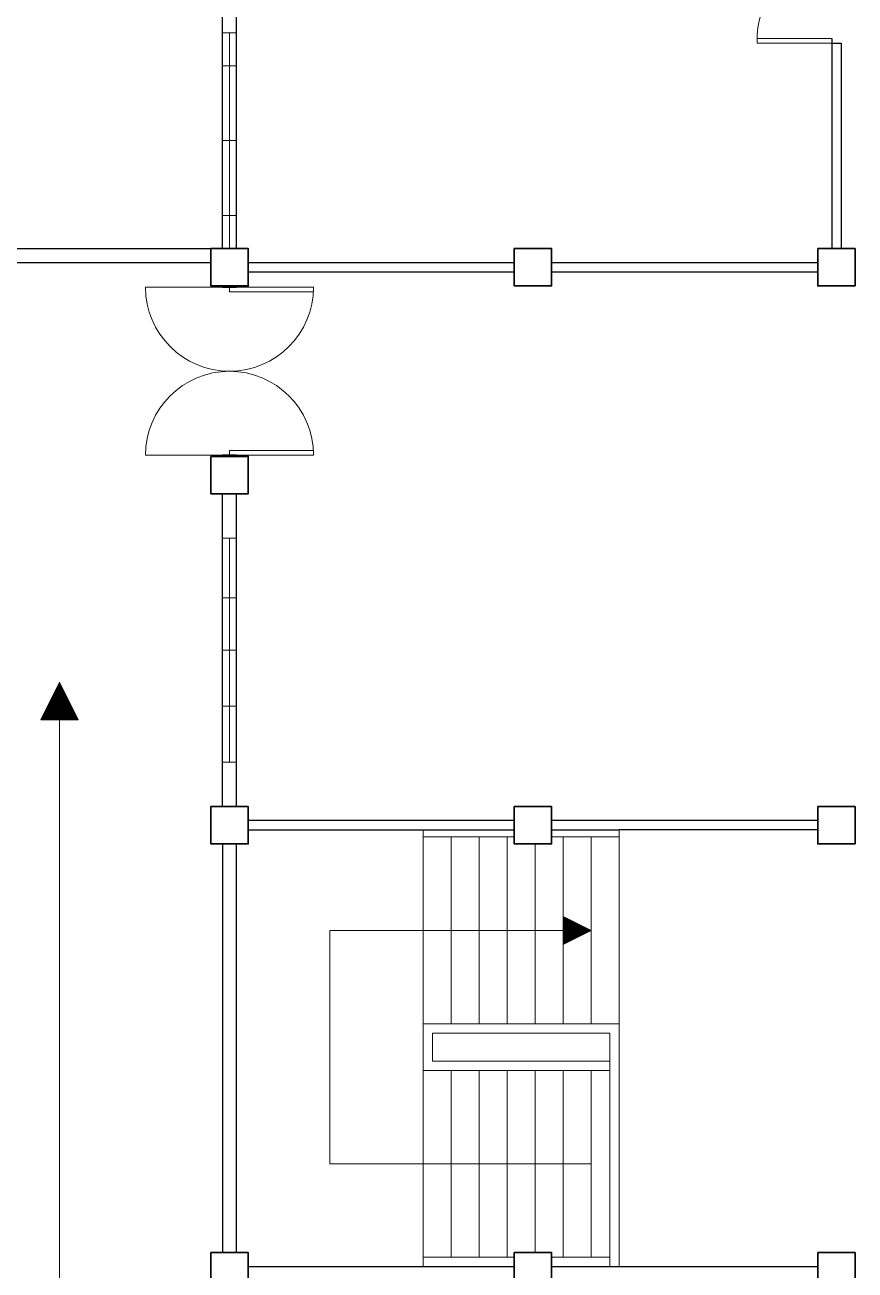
# Model space of a CAD drawing. Header units: millimetres. Extents: x 63005 to 126950, y 36019 to 74749.
# Drawn here: x 63189.94 to 63198.83, y 36159.02 to 36172.35 of the extents above; entities that cross this region are included whole.
import ezdxf

# ---------------------------------------------------------------- set-up
doc = ezdxf.new("R2010")
doc.units = ezdxf.units.MM
doc.header["$LTSCALE"] = 0.04

msp = doc.modelspace()

# ---------------------------------------------------------------- linework, layer by layer
at = {"color": 8, "linetype": 'ByBlock', "lineweight": 25}
for p, q in [((63192.055, 36169.953), (63192.055, 36175.553)), ((63192.205, 36169.953), (63192.205, 36175.553)), ((63198.58, 36172.203), (63198.58, 36169.953)), ((63198.58, 36172.153), (63198.68, 36172.153)), ((63198.68, 36172.153), (63198.68, 36169.953)), ((63192.33, 36169.803), (63195.18, 36169.803)), ((63195.58, 36169.803), (63198.43, 36169.803)), ((63192.33, 36169.703), (63195.18, 36169.703)), ((63195.58, 36169.703), (63198.43, 36169.703)), ((63192.055, 36169.54), (63192.055, 36169.553)), ((63192.205, 36169.54), (63192.205, 36169.553)), ((63192.055, 36168.637), (63192.055, 36168.643)), ((63192.205, 36168.637), (63192.205, 36168.643)), ((63192.055, 36167.728), (63192.055, 36167.74)), ((63192.205, 36167.728), (63192.205, 36167.74)), ((63192.055, 36163.978), (63192.055, 36167.328)), ((63192.205, 36163.978), (63192.205, 36167.328)), ((63195.18, 36163.828), (63192.33, 36163.828)), ((63198.43, 36163.828), (63195.58, 36163.828)), ((63192.33, 36163.728), (63195.18, 36163.728)), ((63195.58, 36163.728), (63196.305, 36163.728)), ((63198.43, 36163.728), (63196.305, 36163.728)), ((63192.055, 36163.578), (63192.055, 36159.203)), ((63192.205, 36161.653), (63192.205, 36163.578)), ((63192.205, 36161.553), (63192.205, 36161.653)), ((63192.205, 36161.253), (63192.205, 36161.553)), ((63192.205, 36161.153), (63192.205, 36161.253)), ((63192.205, 36159.203), (63192.205, 36161.153)), ((63192.33, 36159.053), (63195.18, 36159.053)), ((63195.58, 36159.053), (63198.43, 36159.053))]:
    msp.add_line(p, q, dxfattribs=at)
at = {"color": 8, "linetype": 'ByBlock', "lineweight": 9}
for p, q in [((63192.055, 36172.265), (63192.205, 36172.265)), ((63192.13, 36172.265), (63192.13, 36169.953)), ((63192.055, 36171.109), (63192.055, 36171.909)), ((63192.055, 36171.909), (63192.205, 36171.909)), ((63192.205, 36171.909), (63192.205, 36170.309)), ((63192.055, 36171.109), (63192.205, 36171.109)), ((63192.205, 36170.309), (63192.055, 36170.309)), ((63194.205, 36163.653), (63194.205, 36163.728)), ((63194.205, 36161.653), (63194.205, 36163.653)), ((63195.18, 36163.653), (63194.205, 36163.653)), ((63194.505, 36161.653), (63194.505, 36163.653)), ((63194.805, 36161.653), (63194.805, 36163.653)), ((63195.105, 36161.653), (63195.105, 36163.653)), ((63196.305, 36163.653), (63195.58, 36163.653)), ((63195.705, 36163.653), (63195.705, 36161.653)), ((63196.005, 36163.653), (63196.005, 36161.653)), ((63196.305, 36163.728), (63196.305, 36163.653)), ((63196.305, 36163.653), (63196.305, 36161.653)), ((63195.405, 36163.578), (63195.405, 36161.653)), ((63195.705, 36162.653), (63195.705, 36162.803)), ((63196.005, 36162.653), (63195.705, 36162.803)), ((63195.715, 36162.653), (63195.715, 36162.798)), ((63195.725, 36162.653), (63195.725, 36162.793)), ((63195.735, 36162.653), (63195.735, 36162.788)), ((63195.745, 36162.653), (63195.745, 36162.783)), ((63195.755, 36162.653), (63195.755, 36162.778)), ((63195.765, 36162.653), (63195.765, 36162.773)), ((63195.775, 36162.653), (63195.775, 36162.768)), ((63195.785, 36162.653), (63195.785, 36162.763)), ((63195.795, 36162.653), (63195.795, 36162.758)), ((63195.805, 36162.653), (63195.805, 36162.753)), ((63195.815, 36162.653), (63195.815, 36162.748)), ((63195.825, 36162.653), (63195.825, 36162.743)), ((63195.835, 36162.653), (63195.835, 36162.738)), ((63195.845, 36162.653), (63195.845, 36162.733)), ((63195.855, 36162.653), (63195.855, 36162.728)), ((63195.865, 36162.653), (63195.865, 36162.723)), ((63195.875, 36162.653), (63195.875, 36162.718)), ((63195.885, 36162.653), (63195.885, 36162.713)), ((63195.895, 36162.653), (63195.895, 36162.708)), ((63195.905, 36162.653), (63195.905, 36162.703)), ((63193.205, 36160.153), (63193.205, 36162.653)), ((63193.205, 36162.653), (63195.705, 36162.653)), ((63195.105, 36162.653), (63194.905, 36162.653)), ((63195.105, 36162.653), (63195.305, 36162.653)), ((63195.705, 36162.653), (63196.005, 36162.653)), ((63195.705, 36162.653), (63195.705, 36162.503)), ((63196.005, 36162.653), (63195.705, 36162.503)), ((63195.715, 36162.653), (63195.715, 36162.508)), ((63195.725, 36162.653), (63195.725, 36162.513)), ((63195.735, 36162.653), (63195.735, 36162.518)), ((63195.745, 36162.653), (63195.745, 36162.523)), ((63195.755, 36162.653), (63195.755, 36162.528)), ((63195.765, 36162.653), (63195.765, 36162.533)), ((63195.775, 36162.653), (63195.775, 36162.538)), ((63195.785, 36162.653), (63195.785, 36162.543)), ((63195.795, 36162.653), (63195.795, 36162.548)), ((63195.805, 36162.653), (63195.805, 36162.553)), ((63195.815, 36162.653), (63195.815, 36162.558)), ((63195.825, 36162.653), (63195.825, 36162.563)), ((63195.835, 36162.653), (63195.835, 36162.568)), ((63195.845, 36162.653), (63195.845, 36162.573)), ((63195.855, 36162.653), (63195.855, 36162.578)), ((63195.865, 36162.653), (63195.865, 36162.583)), ((63195.875, 36162.653), (63195.875, 36162.588)), ((63195.885, 36162.653), (63195.885, 36162.593)), ((63195.895, 36162.653), (63195.895, 36162.598)), ((63195.905, 36162.653), (63195.905, 36162.603)), ((63195.915, 36162.653), (63195.915, 36162.698)), ((63195.915, 36162.653), (63195.915, 36162.608)), ((63195.925, 36162.653), (63195.925, 36162.693)), ((63195.925, 36162.653), (63195.925, 36162.613)), ((63195.935, 36162.653), (63195.935, 36162.688)), ((63195.935, 36162.653), (63195.935, 36162.618)), ((63195.945, 36162.653), (63195.945, 36162.683)), ((63195.945, 36162.653), (63195.945, 36162.623)), ((63195.955, 36162.653), (63195.955, 36162.678)), ((63195.955, 36162.653), (63195.955, 36162.628)), ((63195.965, 36162.653), (63195.965, 36162.673)), ((63195.965, 36162.653), (63195.965, 36162.633)), ((63195.975, 36162.653), (63195.975, 36162.668)), ((63195.975, 36162.653), (63195.975, 36162.638)), ((63195.985, 36162.653), (63195.985, 36162.663)), ((63195.985, 36162.653), (63195.985, 36162.643)), ((63195.995, 36162.653), (63195.995, 36162.658)), ((63195.995, 36162.653), (63195.995, 36162.648)), ((63196.305, 36161.653), (63194.205, 36161.653)), ((63194.205, 36161.653), (63194.205, 36161.553)), ((63196.305, 36161.553), (63196.305, 36161.653)), ((63194.205, 36161.253), (63194.205, 36161.553)), ((63194.305, 36161.253), (63194.305, 36161.553)), ((63194.305, 36161.553), (63196.155, 36161.553)), ((63196.155, 36161.553), (63196.205, 36161.553)), ((63196.205, 36161.553), (63196.205, 36161.253)), ((63196.305, 36161.553), (63196.305, 36161.253)), ((63194.205, 36159.153), (63194.205, 36161.253)), ((63196.155, 36161.253), (63194.305, 36161.253)), ((63196.155, 36161.253), (63196.205, 36161.253)), ((63196.205, 36161.253), (63196.205, 36159.053)), ((63196.305, 36161.153), (63196.305, 36161.253)), ((63194.205, 36161.153), (63196.205, 36161.153)), ((63194.505, 36159.153), (63194.505, 36161.153)), ((63194.805, 36159.153), (63194.805, 36161.153)), ((63195.105, 36159.153), (63195.105, 36161.153)), ((63195.405, 36159.203), (63195.405, 36161.153)), ((63195.705, 36159.153), (63195.705, 36161.153)), ((63196.005, 36159.153), (63196.005, 36161.153)), ((63196.305, 36159.153), (63196.305, 36161.153)), ((63194.205, 36160.153), (63193.205, 36160.153)), ((63196.005, 36160.153), (63194.205, 36160.153)), ((63194.205, 36159.153), (63194.205, 36159.053)), ((63194.205, 36159.153), (63195.18, 36159.153)), ((63195.58, 36159.153), (63196.205, 36159.153)), ((63196.305, 36159.153), (63196.305, 36159.053))]:
    msp.add_line(p, q, dxfattribs=at)
at = {"color": 8, "lineweight": 25}
for p, q in [((63186.63, 36169.953), (63191.93, 36169.953)), ((63188.93, 36169.803), (63191.93, 36169.803)), ((63192.055, 36169.553), (63192.055, 36169.54)), ((63192.055, 36169.54), (63192.205, 36169.54)), ((63192.205, 36169.553), (63192.205, 36169.54)), ((63192.205, 36167.74), (63192.055, 36167.74)), ((63192.055, 36167.728), (63192.055, 36167.74)), ((63192.205, 36167.728), (63192.205, 36167.74)), ((63192.205, 36167.328), (63192.055, 36167.328))]:
    msp.add_line(p, q, dxfattribs=at)
at = {"color": 8, "lineweight": 13}
for p, q in [((63192.13, 36169.54), (63191.23, 36169.54)), ((63192.13, 36169.54), (63193.03, 36169.54)), ((63192.13, 36169.49), (63192.13, 36169.54)), ((63193.03, 36169.54), (63193.03, 36169.49)), ((63193.03, 36169.49), (63192.13, 36169.49)), ((63192.13, 36167.79), (63193.03, 36167.79)), ((63192.13, 36167.74), (63192.13, 36167.79)), ((63193.03, 36167.79), (63193.03, 36167.74)), ((63192.13, 36167.74), (63191.23, 36167.74)), ((63193.03, 36167.74), (63192.13, 36167.74))]:
    msp.add_line(p, q, dxfattribs=at)
at = {"color": 8, "lineweight": 9}
for p, q in [((63192.055, 36166.853), (63192.205, 36166.853)), ((63192.055, 36165.653), (63192.055, 36166.853)), ((63192.13, 36164.453), (63192.13, 36166.853)), ((63192.205, 36166.853), (63192.205, 36164.453)), ((63192.055, 36166.215), (63192.205, 36166.215)), ((63192.055, 36165.653), (63192.055, 36164.453)), ((63192.055, 36165.653), (63192.205, 36165.653)), ((63190.31, 36165.309), (63190.11, 36164.909)), ((63190.31, 36165.239), (63190.275, 36165.239)), ((63190.31, 36165.249), (63190.28, 36165.249)), ((63190.31, 36165.259), (63190.285, 36165.259)), ((63190.31, 36165.269), (63190.29, 36165.269)), ((63190.31, 36165.279), (63190.295, 36165.279)), ((63190.31, 36165.289), (63190.3, 36165.289)), ((63190.31, 36165.299), (63190.305, 36165.299)), ((63190.31, 36165.309), (63190.51, 36164.909)), ((63190.315, 36165.299), (63190.31, 36165.299)), ((63190.32, 36165.289), (63190.31, 36165.289)), ((63190.325, 36165.279), (63190.31, 36165.279)), ((63190.33, 36165.269), (63190.31, 36165.269)), ((63190.335, 36165.259), (63190.31, 36165.259)), ((63190.34, 36165.249), (63190.31, 36165.249)), ((63190.345, 36165.239), (63190.31, 36165.239)), ((63190.31, 36165.099), (63190.205, 36165.099)), ((63190.31, 36165.109), (63190.21, 36165.109)), ((63190.31, 36165.119), (63190.215, 36165.119)), ((63190.31, 36165.129), (63190.22, 36165.129)), ((63190.31, 36165.139), (63190.225, 36165.139)), ((63190.31, 36165.149), (63190.23, 36165.149)), ((63190.31, 36165.159), (63190.235, 36165.159)), ((63190.31, 36165.169), (63190.24, 36165.169)), ((63190.31, 36165.179), (63190.245, 36165.179)), ((63190.31, 36165.189), (63190.25, 36165.189)), ((63190.31, 36165.199), (63190.255, 36165.199)), ((63190.31, 36165.209), (63190.26, 36165.209)), ((63190.31, 36165.219), (63190.265, 36165.219)), ((63190.31, 36165.229), (63190.27, 36165.229)), ((63190.35, 36165.229), (63190.31, 36165.229)), ((63190.355, 36165.219), (63190.31, 36165.219)), ((63190.36, 36165.209), (63190.31, 36165.209)), ((63190.365, 36165.199), (63190.31, 36165.199)), ((63190.37, 36165.189), (63190.31, 36165.189)), ((63190.375, 36165.179), (63190.31, 36165.179)), ((63190.38, 36165.169), (63190.31, 36165.169)), ((63190.385, 36165.159), (63190.31, 36165.159)), ((63190.39, 36165.149), (63190.31, 36165.149)), ((63190.395, 36165.139), (63190.31, 36165.139)), ((63190.4, 36165.129), (63190.31, 36165.129)), ((63190.405, 36165.119), (63190.31, 36165.119)), ((63190.41, 36165.109), (63190.31, 36165.109)), ((63190.415, 36165.099), (63190.31, 36165.099)), ((63190.31, 36164.969), (63190.14, 36164.969)), ((63190.31, 36164.979), (63190.145, 36164.979)), ((63190.31, 36164.989), (63190.15, 36164.989)), ((63190.31, 36164.999), (63190.155, 36164.999)), ((63190.31, 36164.999), (63190.155, 36164.999)), ((63190.31, 36165.009), (63190.16, 36165.009)), ((63190.31, 36165.019), (63190.165, 36165.019)), ((63190.31, 36165.029), (63190.17, 36165.029)), ((63190.31, 36165.039), (63190.175, 36165.039)), ((63190.31, 36165.049), (63190.18, 36165.049)), ((63190.31, 36165.059), (63190.185, 36165.059)), ((63190.31, 36165.069), (63190.19, 36165.069)), ((63190.31, 36165.079), (63190.195, 36165.079)), ((63190.31, 36165.089), (63190.2, 36165.089)), ((63190.42, 36165.089), (63190.31, 36165.089)), ((63190.425, 36165.079), (63190.31, 36165.079)), ((63190.43, 36165.069), (63190.31, 36165.069)), ((63190.435, 36165.059), (63190.31, 36165.059)), ((63190.44, 36165.049), (63190.31, 36165.049)), ((63190.445, 36165.039), (63190.31, 36165.039)), ((63190.45, 36165.029), (63190.31, 36165.029)), ((63190.455, 36165.019), (63190.31, 36165.019)), ((63190.46, 36165.009), (63190.31, 36165.009)), ((63190.465, 36164.999), (63190.31, 36164.999)), ((63190.465, 36164.999), (63190.31, 36164.999)), ((63190.47, 36164.989), (63190.31, 36164.989)), ((63190.475, 36164.979), (63190.31, 36164.979)), ((63190.48, 36164.969), (63190.31, 36164.969)), ((63192.055, 36165.053), (63192.205, 36165.053)), ((63190.31, 36164.909), (63190.11, 36164.909)), ((63190.31, 36164.919), (63190.115, 36164.919)), ((63190.31, 36164.929), (63190.12, 36164.929)), ((63190.31, 36164.939), (63190.125, 36164.939)), ((63190.31, 36164.949), (63190.13, 36164.949)), ((63190.31, 36164.959), (63190.135, 36164.959)), ((63190.485, 36164.959), (63190.31, 36164.959)), ((63190.49, 36164.949), (63190.31, 36164.949)), ((63190.495, 36164.939), (63190.31, 36164.939)), ((63190.31, 36164.929), (63190.5, 36164.929)), ((63190.31, 36164.919), (63190.505, 36164.919)), ((63190.31, 36157.591), (63190.31, 36164.909)), ((63190.31, 36164.909), (63190.51, 36164.909)), ((63192.205, 36164.453), (63192.055, 36164.453))]:
    msp.add_line(p, q, dxfattribs=at)
for points in [[(63192.055, 36172.265), (63192.205, 36172.265), (63192.205, 36169.953), (63192.055, 36169.953)], [(63192.055, 36164.453), (63192.055, 36166.853), (63192.205, 36166.853), (63192.205, 36164.453)], [(63192.055, 36166.853), (63192.205, 36166.853), (63192.205, 36164.453), (63192.055, 36164.453)]]:
    msp.add_lwpolyline(points, close=True, dxfattribs=at)
at = {"color": 8, "lineweight": 13, "ltscale": 0.03}
msp.add_lwpolyline([(63198.58, 36172.203), (63198.58, 36172.153), (63197.78, 36172.153), (63197.78, 36172.203)], close=True, dxfattribs=at)
at = {"color": 8, "linetype": 'ByBlock', "lineweight": 35}
for points in [[(63191.93, 36169.953), (63192.33, 36169.953), (63192.33, 36169.553), (63191.93, 36169.553)], [(63195.18, 36169.953), (63195.58, 36169.953), (63195.58, 36169.553), (63195.18, 36169.553)], [(63198.43, 36169.953), (63198.83, 36169.953), (63198.83, 36169.553), (63198.43, 36169.553)], [(63191.93, 36163.978), (63192.33, 36163.978), (63192.33, 36163.578), (63191.93, 36163.578)], [(63195.18, 36163.978), (63195.58, 36163.978), (63195.58, 36163.578), (63195.18, 36163.578)], [(63198.43, 36163.978), (63198.83, 36163.978), (63198.83, 36163.578), (63198.43, 36163.578)], [(63191.93, 36159.203), (63192.33, 36159.203), (63192.33, 36158.803), (63191.93, 36158.803)], [(63195.18, 36159.203), (63195.58, 36159.203), (63195.58, 36158.803), (63195.18, 36158.803)], [(63198.43, 36159.203), (63198.83, 36159.203), (63198.83, 36158.803), (63198.43, 36158.803)]]:
    msp.add_lwpolyline(points, close=True, dxfattribs=at)
at = {"color": 8, "lineweight": 35}
msp.add_lwpolyline([(63191.93, 36167.728), (63192.33, 36167.728), (63192.33, 36167.328), (63191.93, 36167.328)], close=True, dxfattribs=at)
at = {"color": 8, "lineweight": 13, "ltscale": 0.03}
msp.add_arc((63198.532, 36172.203), 0.752, 86.3048, 180, dxfattribs=at)
at = {"color": 8, "lineweight": 13}
for centre, start, end in [((63192.13, 36169.54), 180, 0), ((63192.13, 36167.74), 0, 180)]:
    msp.add_arc(centre, 0.9, start, end, dxfattribs=at)

doc.saveas('drawing.dxf')
